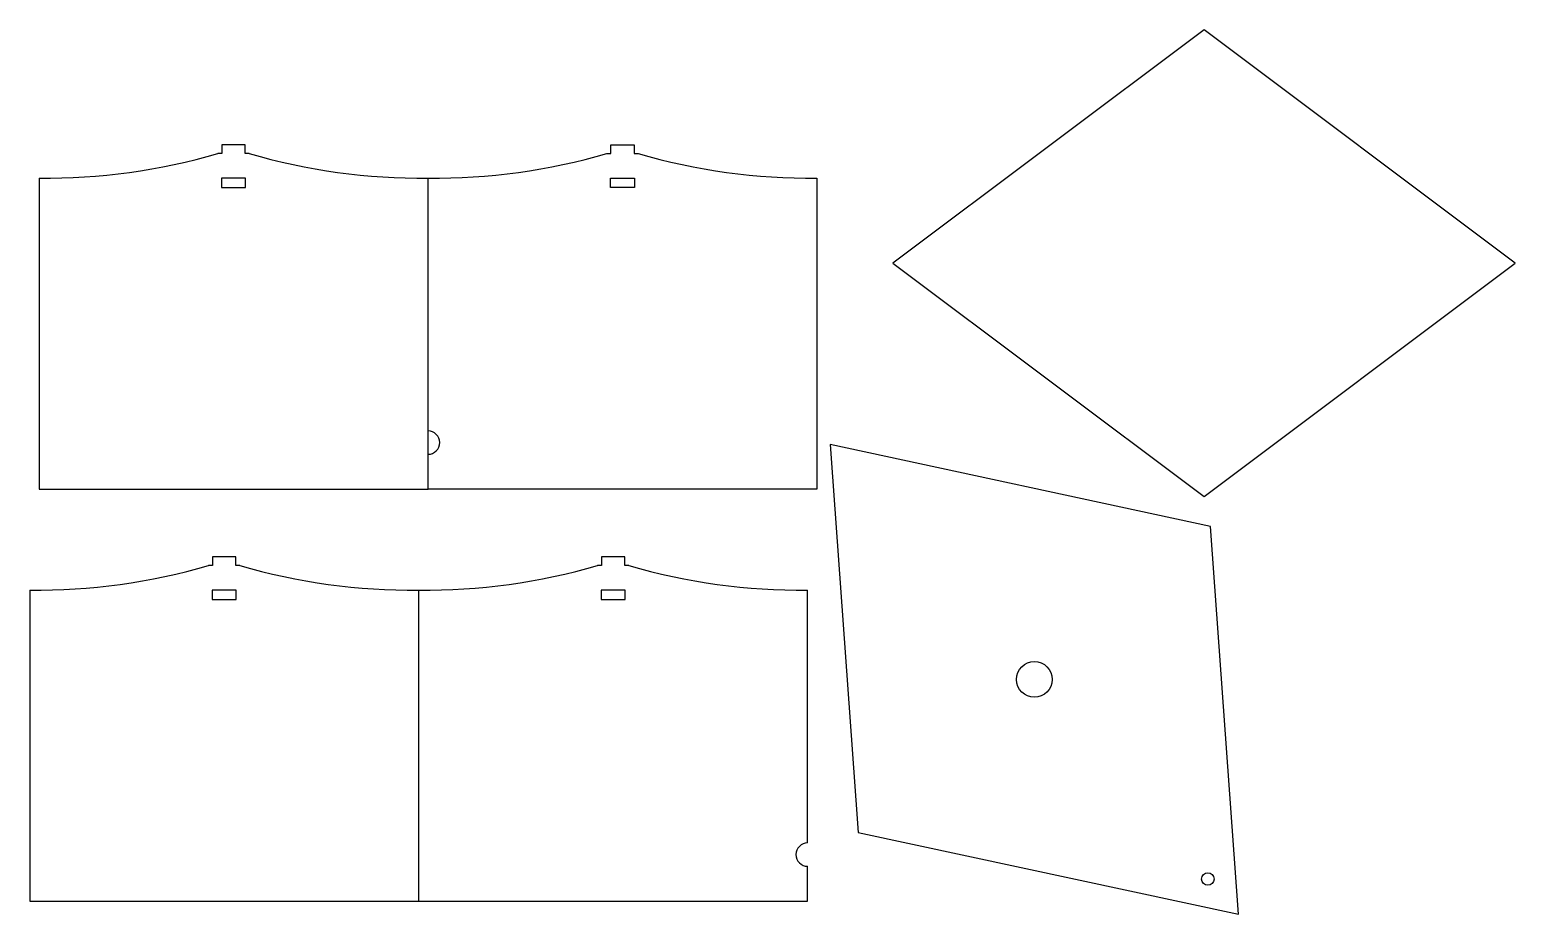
# Model space of a CAD drawing. Header units: millimetres. Extents: x -115 to 840, y -155 to 414.
import ezdxf

# ---------------------------------------------------------------- set-up
doc = ezdxf.new("R2010")
doc.units = ezdxf.units.MM

msp = doc.modelspace()

# ---------------------------------------------------------------- linework, layer by layer
at = {"color": 7, "linetype": 'Continuous', "lineweight": 25}
for p, q in [((640.02, 413.93), (440.02, 263.93)), ((840.02, 263.93), (640.02, 413.93)), ((8.68, 334.34), (6.18, 334.34)), ((23.68, 339.97), (8.68, 339.97)), ((8.68, 339.97), (8.68, 334.34)), ((23.68, 334.34), (23.68, 339.97)), ((26.18, 334.34), (23.68, 334.34)), ((256.18, 334.34), (258.68, 334.34)), ((258.68, 334.34), (258.68, 339.97)), ((258.68, 339.97), (273.68, 339.97)), ((273.68, 339.97), (273.68, 334.34)), ((273.68, 334.34), (276.18, 334.34)), ((-108.82, 318.47), (-108.82, 118.47)), ((8.45, 318.47), (8.45, 312.39)), ((23.9, 318.47), (8.45, 318.47)), ((23.9, 312.39), (23.9, 318.47)), ((141.18, 155.97), (141.18, 318.47)), ((258.45, 318.47), (273.9, 318.47)), ((258.45, 312.39), (258.45, 318.47)), ((273.9, 318.47), (273.9, 312.39)), ((391.18, 318.47), (391.18, 118.47)), ((8.45, 312.39), (23.9, 312.39)), ((273.9, 312.39), (258.45, 312.39)), ((440.02, 263.93), (640.02, 113.93)), ((640.02, 113.93), (840.02, 263.93)), ((644.13, 94.61), (399.73, 147.23)), ((399.73, 147.23), (417.65, -102.13)), ((141.18, 118.47), (141.18, 140.97)), ((-108.82, 118.47), (141.18, 118.47)), ((391.18, 118.47), (141.18, 118.47)), ((662.05, -154.75), (644.13, 94.61)), ((2.67, 69.47), (0.17, 69.47)), ((17.67, 75.1), (2.67, 75.1)), ((2.67, 75.1), (2.67, 69.47)), ((17.67, 69.47), (17.67, 75.1)), ((20.17, 69.47), (17.67, 69.47)), ((252.67, 69.47), (250.17, 69.47)), ((267.67, 75.1), (252.67, 75.1)), ((252.67, 75.1), (252.67, 69.47)), ((267.67, 69.47), (267.67, 75.1)), ((270.17, 69.47), (267.67, 69.47)), ((-114.83, 53.6), (-114.83, -146.4)), ((2.45, 53.6), (2.45, 47.52)), ((17.9, 53.6), (2.45, 53.6)), ((17.9, 47.52), (17.9, 53.6)), ((135.17, -146.4), (135.17, 53.6)), ((252.45, 53.6), (252.45, 47.52)), ((267.9, 53.6), (252.45, 53.6)), ((267.9, 47.52), (267.9, 53.6)), ((385.17, -108.9), (385.17, 53.6)), ((2.45, 47.52), (17.9, 47.52)), ((252.45, 47.52), (267.9, 47.52)), ((417.65, -102.13), (662.05, -154.75)), ((385.17, -146.4), (385.17, -123.9)), ((-114.83, -146.4), (135.17, -146.4)), ((135.17, -146.4), (385.17, -146.4))]:
    msp.add_line(p, q, dxfattribs=at)
msp.add_line((141.18, 140.97), (141.18, 155.97))
for centre, radius in [((530.89, -3.76), 11.5), ((642.37, -132.1), 4)]:
    msp.add_circle(centre, radius, dxfattribs=at)
for centre, radius, start, end in [((-105.43, 718.45), 400, 269.51341, 286.20098), ((137.78, 718.45), 400, 253.79902, 270.48659), ((144.57, 718.45), 400, 269.51341, 286.20098), ((387.78, 718.45), 400, 253.79902, 270.48659), ((141.18, 148.47), 7.5, 270, 90), ((-111.43, 453.59), 400, 269.51341, 286.20098), ((131.77, 453.59), 400, 253.79902, 270.48659), ((138.57, 453.59), 400, 269.51341, 286.20098), ((381.77, 453.59), 400, 253.79902, 270.48659), ((385.17, -116.4), 7.5, 90, 270)]:
    msp.add_arc(centre, radius, start, end, dxfattribs=at)

doc.saveas('drawing.dxf')
